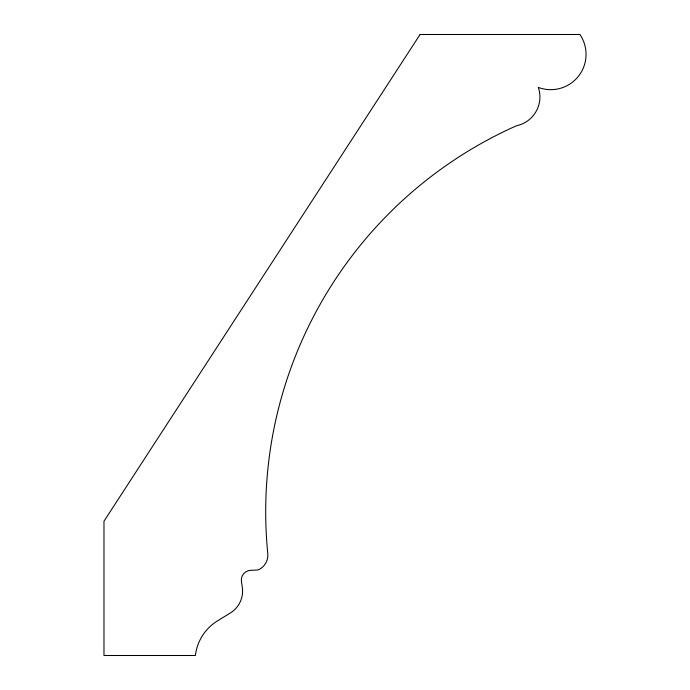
<?xml version="1.0" encoding="UTF-8"?>
<svg xmlns="http://www.w3.org/2000/svg" width="690" height="690" viewBox="0 0 690 690"><rect width="100%" height="100%" fill="white"/><g stroke="black" fill="none" stroke-linecap="round" stroke-linejoin="round"><path stroke-width="1.03" d="M420.063 34.5L103.974 521.235L103.974 655.5L195.382 655.5A47.239 47.239 0 0 1 217.661 620.75L230.27 613.048A25.737 25.737 0 0 0 242.319 587.406L241.431 581.291A9.574 9.574 0 0 1 250.384 570.371L258.06 569.949A16.025 16.025 0 0 0 267.832 554.087A422.435 422.435 0 0 1 516.56 125.735A29.351 29.351 0 0 0 538.295 87.397A35.294 35.294 0 0 0 579.919 34.5L420.063 34.5"/></g></svg>
